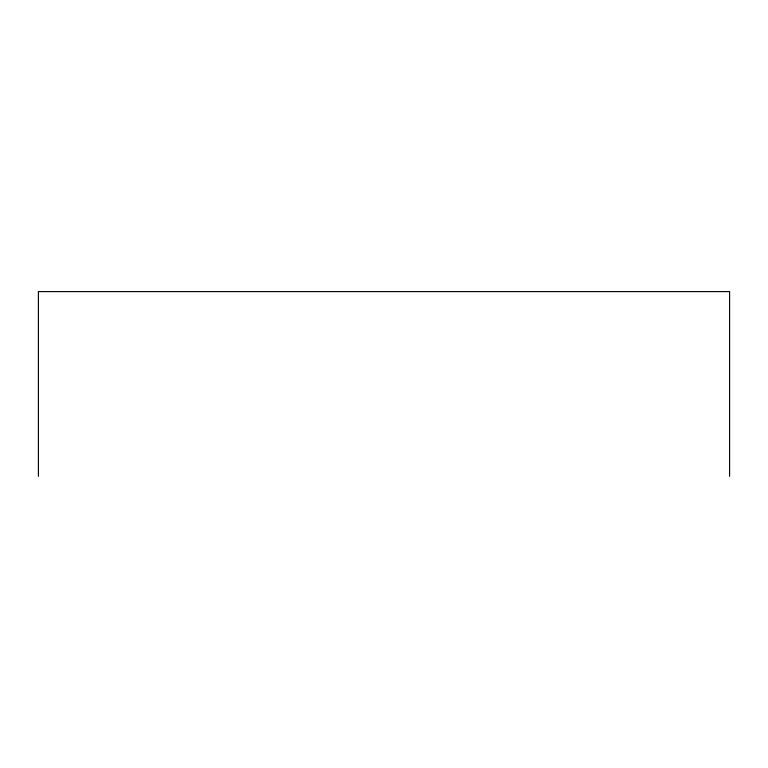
<?xml version="1.0" encoding="UTF-8"?>
<svg xmlns="http://www.w3.org/2000/svg" width="768" height="768" viewBox="0 0 768 768"><rect width="100%" height="100%" fill="white"/><g stroke="black" fill="none" stroke-linecap="round" stroke-linejoin="round"><path stroke-width="1.15" d="M729.6 476.4L729.6 291.6L38.4 291.6L38.4 476.4"/></g></svg>
